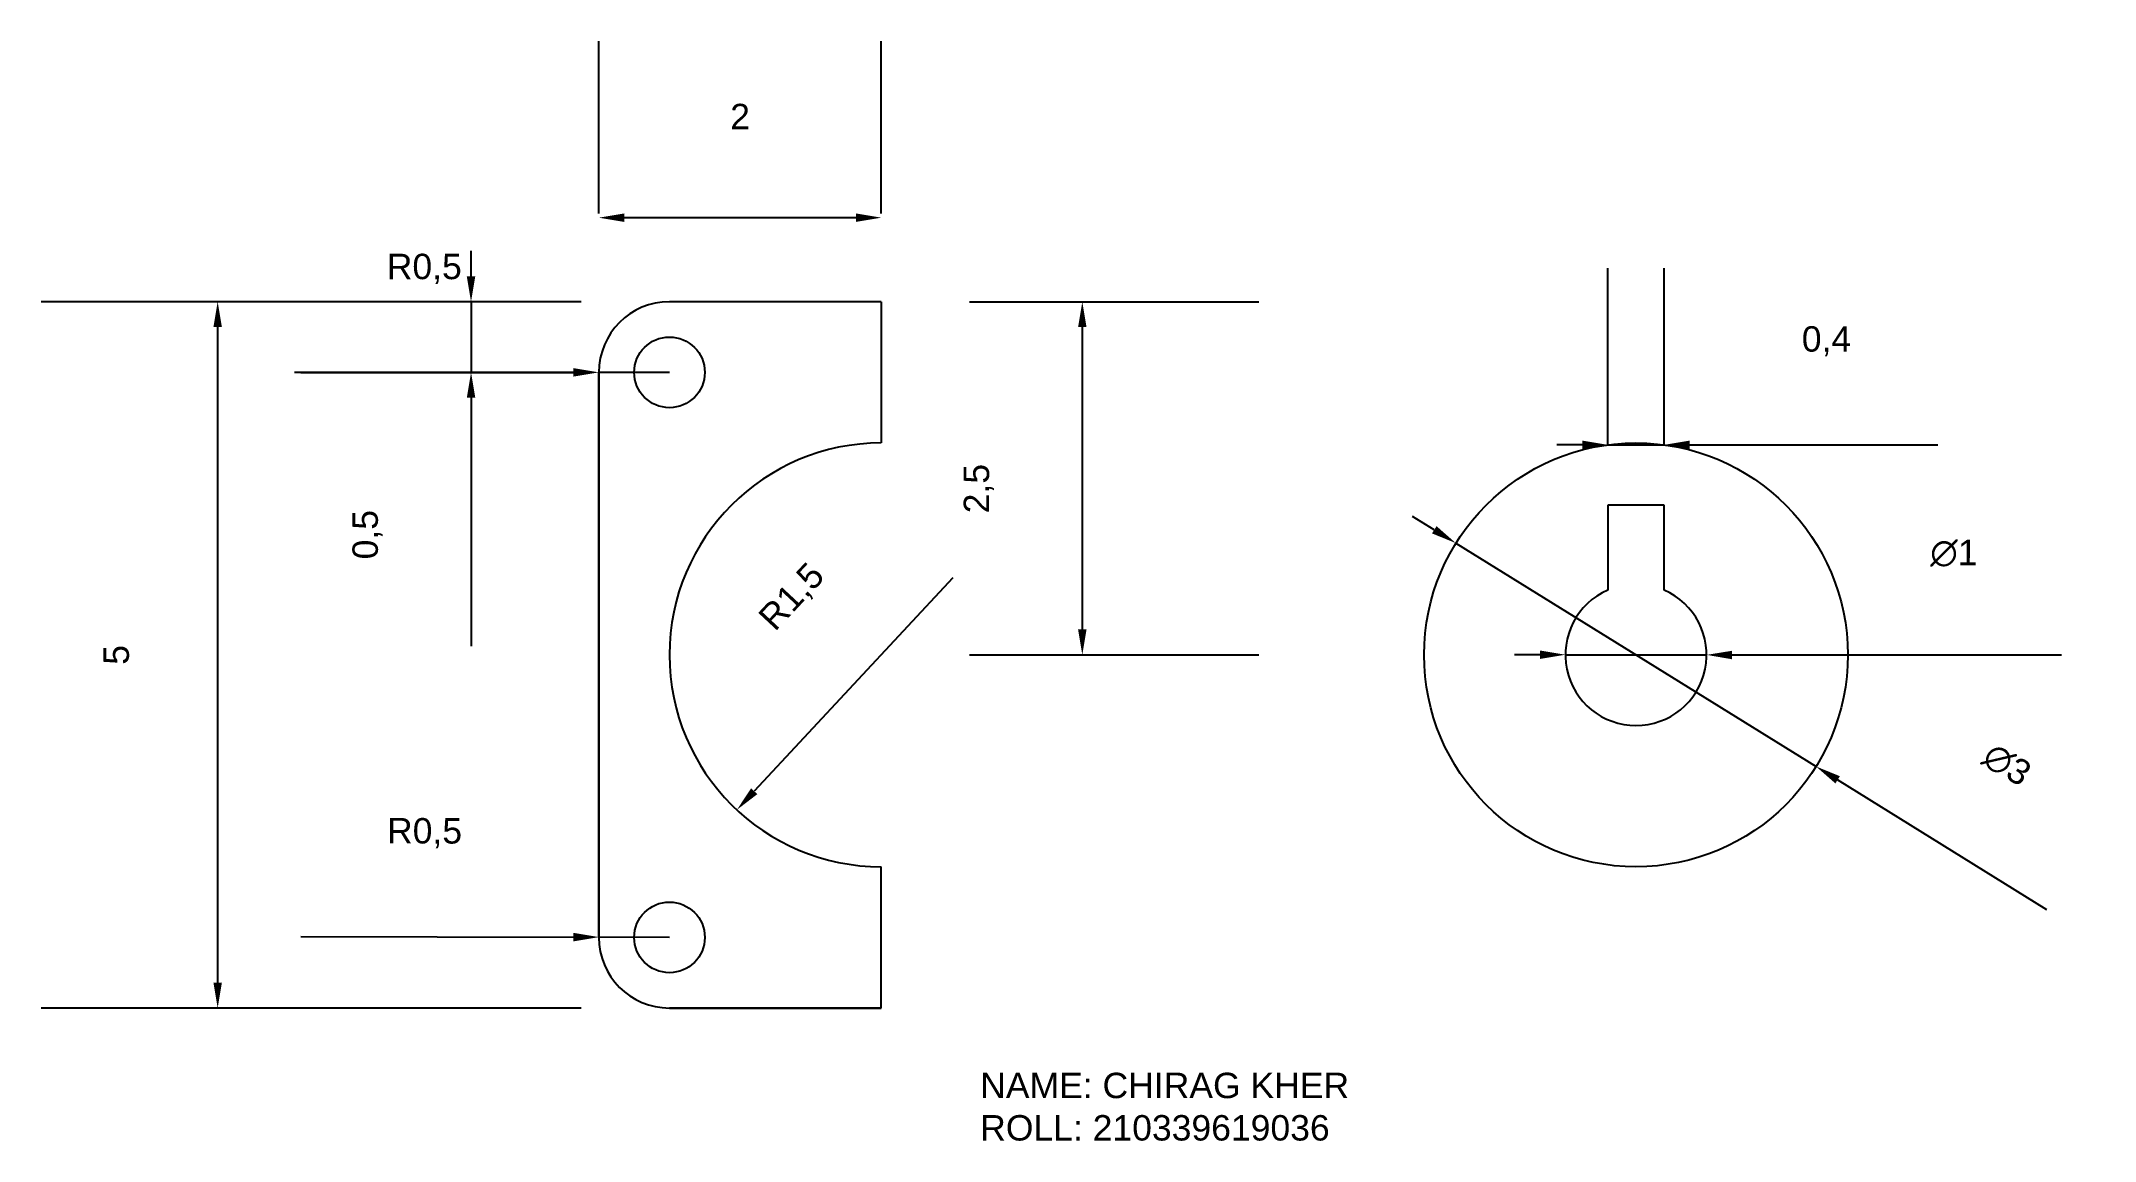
# Model space of a CAD drawing. Header units: millimetres. Extents: x 2431.8 to 2446.3, y 1959.5 to 1967.3.
import ezdxf

# ---------------------------------------------------------------- set-up
doc = ezdxf.new("R2010")
doc.units = ezdxf.units.MM
doc.styles.get("Standard").update_dxf_attribs({"font": 'arial.ttf'})
doc.dimstyles.new('ISO-25', dxfattribs={"dimtxt": 0.5, "dimasz": 0.18, "dimexe": 1.25, "dimexo": 0.625, "dimtad": 1, "dimtxsty": 'Standard', "dimcen": 2.5, "dimadec": 0, "dimazin": 0, "dimtfac": 1, "dimtmove": 0, "dimatfit": 3, "dimfxl": 1, "dimarcsym": 0})

# ---------------------------------------------------------------- blocks, each defined once
blk = doc.blocks.new('*D1')
at = {"color": 0, "lineweight": -2, "transparency": 16777216}
for p, q in [((2433.637, 1964.948), (2435.568, 1964.948)), ((2436.248, 1964.948), (2435.748, 1964.948))]:
    blk.add_line(p, q, dxfattribs=at)
at = {"color": 0, "transparency": 16777216}
blk.add_solid([(2435.568, 1964.978), (2435.568, 1964.918), (2435.748, 1964.948)], dxfattribs=at)
at = {"layer": 'Defpoints', "color": 0, "transparency": 16777216}
for p in [(2435.748, 1964.948), (2436.248, 1964.948)]:
    blk.add_point(p, dxfattribs=at)
at = {"color": 0, "transparency": 16777216, "insert": (2434.512, 1965.681), "char_height": 0.5, "attachment_point": 5}
blk.add_mtext('{\\H0.36x;R0,5}', dxfattribs=at)
blk = doc.blocks.new('*D2')
at = {"color": 0, "lineweight": -2, "transparency": 16777216}
for p, q in [((2433.637, 1960.955), (2435.568, 1960.95)), ((2436.248, 1960.948), (2435.748, 1960.95))]:
    blk.add_line(p, q, dxfattribs=at)
blk.add_arc((2436.248, 1960.948), 0.5, 179.8563, 180, dxfattribs=at)
at = {"color": 0, "transparency": 16777216}
blk.add_solid([(2435.568, 1960.98), (2435.568, 1960.92), (2435.748, 1960.95)], dxfattribs=at)
at = {"layer": 'Defpoints', "color": 0, "transparency": 16777216}
for p in [(2435.748, 1960.95), (2436.248, 1960.948)]:
    blk.add_point(p, dxfattribs=at)
at = {"color": 0, "transparency": 16777216, "insert": (2434.514, 1961.686), "char_height": 0.5, "attachment_point": 5, "rotation": 359.8563}
blk.add_mtext('{\\H0.36x;R0,5}', dxfattribs=at)
blk = doc.blocks.new('*D3')
at = {"color": 0, "lineweight": -2, "transparency": 16777216}
for p, q in [((2434.843, 1965.628), (2434.843, 1965.808)), ((2435.623, 1965.448), (2433.593, 1965.448)), ((2434.843, 1965.448), (2434.843, 1964.948)), ((2435.623, 1964.948), (2433.593, 1964.948)), ((2434.843, 1964.768), (2434.843, 1963.009))]:
    blk.add_line(p, q, dxfattribs=at)
at = {"color": 0, "transparency": 16777216}
for points in [[(2434.813, 1965.628), (2434.873, 1965.628), (2434.843, 1965.448)], [(2434.813, 1964.768), (2434.873, 1964.768), (2434.843, 1964.948)]]:
    blk.add_solid(points, dxfattribs=at)
at = {"layer": 'Defpoints', "color": 0, "transparency": 16777216}
for p in [(2436.248, 1965.448), (2434.843, 1964.948), (2436.248, 1964.948)]:
    blk.add_point(p, dxfattribs=at)
at = {"color": 0, "transparency": 16777216, "insert": (2434.11, 1963.799), "char_height": 0.5, "attachment_point": 5, "rotation": 90}
blk.add_mtext('{\\H0.36x;0,5}', dxfattribs=at)
blk = doc.blocks.new('*D4')
at = {"color": 0, "lineweight": -2, "transparency": 16777216}
for p, q in [((2435.748, 1966.073), (2435.748, 1967.293)), ((2437.748, 1966.073), (2437.748, 1967.293)), ((2437.568, 1966.043), (2435.928, 1966.043))]:
    blk.add_line(p, q, dxfattribs=at)
at = {"color": 0, "transparency": 16777216}
for points in [[(2435.928, 1966.073), (2435.928, 1966.013), (2435.748, 1966.043)], [(2437.568, 1966.073), (2437.568, 1966.013), (2437.748, 1966.043)]]:
    blk.add_solid(points, dxfattribs=at)
at = {"layer": 'Defpoints', "color": 0, "transparency": 16777216}
for p in [(2435.748, 1966.043), (2435.748, 1965.448), (2437.748, 1965.448)]:
    blk.add_point(p, dxfattribs=at)
at = {"color": 0, "transparency": 16777216, "insert": (2436.748, 1966.759), "char_height": 0.5, "attachment_point": 5}
blk.add_mtext('{\\H0.36x;2}', dxfattribs=at)
blk = doc.blocks.new('*D5')
at = {"color": 0, "lineweight": -2, "transparency": 16777216}
for p, q in [((2438.373, 1965.448), (2440.421, 1965.448)), ((2439.171, 1965.268), (2439.171, 1963.128)), ((2438.373, 1962.948), (2440.421, 1962.948))]:
    blk.add_line(p, q, dxfattribs=at)
at = {"color": 0, "transparency": 16777216}
for points in [[(2439.141, 1965.268), (2439.201, 1965.268), (2439.171, 1965.448)], [(2439.141, 1963.128), (2439.201, 1963.128), (2439.171, 1962.948)]]:
    blk.add_solid(points, dxfattribs=at)
at = {"layer": 'Defpoints', "color": 0, "transparency": 16777216}
for p in [(2437.748, 1965.448), (2437.748, 1962.948), (2439.171, 1962.948)]:
    blk.add_point(p, dxfattribs=at)
at = {"color": 0, "transparency": 16777216, "insert": (2438.438, 1964.125), "char_height": 0.5, "attachment_point": 5, "rotation": 90}
blk.add_mtext('{\\H0.36x;2,5}', dxfattribs=at)
blk = doc.blocks.new('*D6')
at = {"color": 0, "lineweight": -2, "transparency": 16777216}
for p, q in [((2435.623, 1965.448), (2431.799, 1965.448)), ((2433.049, 1965.268), (2433.049, 1960.628)), ((2435.623, 1960.448), (2431.799, 1960.448))]:
    blk.add_line(p, q, dxfattribs=at)
at = {"color": 0, "transparency": 16777216}
for points in [[(2433.019, 1965.268), (2433.079, 1965.268), (2433.049, 1965.448)], [(2433.019, 1960.628), (2433.079, 1960.628), (2433.049, 1960.448)]]:
    blk.add_solid(points, dxfattribs=at)
at = {"layer": 'Defpoints', "color": 0, "transparency": 16777216}
for p in [(2436.248, 1965.448), (2433.049, 1960.448), (2436.248, 1960.448)]:
    blk.add_point(p, dxfattribs=at)
at = {"color": 0, "transparency": 16777216, "insert": (2432.332, 1962.948), "char_height": 0.5, "attachment_point": 5, "rotation": 90}
blk.add_mtext('{\\H0.36x;5}', dxfattribs=at)
blk = doc.blocks.new('*D7')
at = {"color": 0, "lineweight": -2, "transparency": 16777216}
blk.add_line((2438.255, 1963.493), (2436.848, 1961.983), dxfattribs=at)
at = {"color": 0, "transparency": 16777216}
blk.add_solid([(2436.826, 1962.003), (2436.87, 1961.962), (2436.725, 1961.851)], dxfattribs=at)
at = {"layer": 'Defpoints', "color": 0, "transparency": 16777216}
for p in [(2437.748, 1962.948), (2436.725, 1961.851)]:
    blk.add_point(p, dxfattribs=at)
at = {"color": 0, "transparency": 16777216, "insert": (2437.122, 1963.352), "char_height": 0.5, "attachment_point": 5, "rotation": 47.0185}
blk.add_mtext('{\\H0.36x;R1,5}', dxfattribs=at)
blk = doc.blocks.new('*D8')
at = {"color": 0, "lineweight": -2, "transparency": 16777216}
for p, q in [((2442.411, 1962.949), (2442.231, 1962.949)), ((2442.591, 1962.949), (2443.591, 1962.948)), ((2446.105, 1962.945), (2443.771, 1962.947))]:
    blk.add_line(p, q, dxfattribs=at)
at = {"color": 0, "transparency": 16777216}
for points in [[(2442.411, 1962.979), (2442.411, 1962.919), (2442.591, 1962.949)], [(2443.771, 1962.977), (2443.771, 1962.917), (2443.591, 1962.948)]]:
    blk.add_solid(points, dxfattribs=at)
at = {"layer": 'Defpoints', "color": 0, "transparency": 16777216}
for p in [(2442.591, 1962.949), (2443.591, 1962.948)]:
    blk.add_point(p, dxfattribs=at)
at = {"color": 0, "transparency": 16777216, "insert": (2445.342, 1963.667), "char_height": 0.5, "attachment_point": 5, "rotation": 359.9291}
blk.add_mtext('{\\H0.36x;∅1}', dxfattribs=at)
blk = doc.blocks.new('*D9')
at = {"color": 0, "lineweight": -2, "transparency": 16777216}
for p, q in [((2441.663, 1963.833), (2441.51, 1963.928)), ((2441.816, 1963.739), (2444.366, 1962.158)), ((2446.001, 1961.144), (2444.519, 1962.063))]:
    blk.add_line(p, q, dxfattribs=at)
at = {"color": 0, "transparency": 16777216}
for points in [[(2441.679, 1963.859), (2441.647, 1963.808), (2441.816, 1963.739)], [(2444.535, 1962.089), (2444.503, 1962.038), (2444.366, 1962.158)]]:
    blk.add_solid(points, dxfattribs=at)
at = {"layer": 'Defpoints', "color": 0, "transparency": 16777216}
for p in [(2441.816, 1963.739), (2444.366, 1962.158)]:
    blk.add_point(p, dxfattribs=at)
at = {"color": 0, "transparency": 16777216, "insert": (2445.717, 1962.17), "char_height": 0.5, "attachment_point": 5, "rotation": 328.2052}
blk.add_mtext('{\\H0.36x;∅3}', dxfattribs=at)
blk = doc.blocks.new('*D10')
at = {"color": 0, "lineweight": -2, "transparency": 16777216}
for p, q in [((2442.891, 1964.432), (2442.891, 1965.685)), ((2443.291, 1964.432), (2443.291, 1965.685)), ((2442.711, 1964.435), (2442.531, 1964.435)), ((2442.891, 1964.435), (2443.291, 1964.435)), ((2443.471, 1964.435), (2445.228, 1964.435))]:
    blk.add_line(p, q, dxfattribs=at)
at = {"color": 0, "transparency": 16777216}
for points in [[(2442.711, 1964.465), (2442.711, 1964.405), (2442.891, 1964.435)], [(2443.471, 1964.465), (2443.471, 1964.405), (2443.291, 1964.435)]]:
    blk.add_solid(points, dxfattribs=at)
at = {"layer": 'Defpoints', "color": 0, "transparency": 16777216}
for p in [(2443.291, 1964.435), (2442.891, 1963.807), (2443.291, 1963.807)]:
    blk.add_point(p, dxfattribs=at)
at = {"color": 0, "transparency": 16777216, "insert": (2444.44, 1965.168), "char_height": 0.5, "attachment_point": 5}
blk.add_mtext('{\\H0.36x;0,4}', dxfattribs=at)

msp = doc.modelspace()

# ---------------------------------------------------------------- linework, layer by layer
for p, q in [((2437.748, 1965.448), (2436.248, 1965.448)), ((2437.748, 1965.448), (2436.248, 1965.448)), ((2437.748, 1965.448), (2437.748, 1964.448)), ((2435.748, 1964.948), (2435.748, 1960.948)), ((2435.748, 1960.948), (2435.748, 1964.948)), ((2435.748, 1964.948), (2435.748, 1960.948)), ((2443.291, 1964.007), (2442.891, 1964.007)), ((2442.891, 1964.007), (2442.891, 1963.407)), ((2443.291, 1963.407), (2443.291, 1964.007)), ((2437.748, 1960.448), (2437.748, 1961.448)), ((2436.248, 1960.448), (2437.748, 1960.448)), ((2437.748, 1960.448), (2436.248, 1960.448))]:
    msp.add_line(p, q)
for points in [[(2437.748, 1965.448), (2436.248, 1965.448)], [(2435.748, 1964.948), (2435.748, 1964.518)]]:
    msp.add_lwpolyline(points)
for centre, radius in [((2436.248, 1964.948), 0.25), ((2443.091, 1962.948), 1.5), ((2436.248, 1960.948), 0.25)]:
    msp.add_circle(centre, radius)
for centre, radius, start, end in [((2436.248, 1964.948), 0.5, 90, 180), ((2437.748, 1962.948), 1.5, 90, 270), ((2443.091, 1962.948), 0.5, 113.5782, 66.4218), ((2436.248, 1960.948), 0.5, 180, 270)]:
    msp.add_arc(centre, radius, start, end)

# ---------------------------------------------------------------- texts
at = {"insert": (2438.448, 1959.99), "char_height": 0.18, "attachment_point": 1}
msp.add_mtext_dynamic_manual_height_columns('NAME: CHIRAG KHER\\PROLL: 210339619036', width=7.25559, gutter_width=12.5, heights=[0], dxfattribs=at)

# ---------------------------------------------------------------- dimensions: what is measured, and where the dimension line sits
for base, p1, p2, picture, middle in [((2435.748, 1966.043), (2437.748, 1965.448), (2435.748, 1965.448), '*D4', (2436.748, 1966.759)), ((2443.291, 1964.435), (2442.891, 1963.807), (2443.291, 1963.807), '*D10', (2444.44, 1965.168))]:
    dim = msp.add_linear_dim(base=base, p1=p1, p2=p2, text='{\\H0.36x;<>}', dimstyle='ISO-25')
    dim.commit()
    dim.dimension.update_dxf_attribs({"geometry": picture, "text_midpoint": middle})
for center, mpoint, picture, middle in [((2436.248, 1964.948), (2435.748, 1964.948), '*D1', (2434.512, 1965.681)), ((2436.248, 1960.948), (2435.748, 1960.95), '*D2', (2434.514, 1961.686))]:
    dim = msp.add_radius_dim(center=center, mpoint=mpoint, text='{\\H0.36x;<>}', dimstyle='ISO-25')
    dim.commit()
    dim.dimension.update_dxf_attribs({"geometry": picture, "text_midpoint": middle})
for base, p2, picture, middle in [((2434.843, 1964.948), (2436.248, 1964.948), '*D3', (2434.11, 1963.799)), ((2433.049, 1960.448), (2436.248, 1960.448), '*D6', (2432.332, 1962.948))]:
    dim = msp.add_linear_dim(base=base, p1=(2436.248, 1965.448), p2=p2, angle=90, text='{\\H0.36x;<>}', dimstyle='ISO-25')
    dim.commit()
    dim.dimension.update_dxf_attribs({"geometry": picture, "text_midpoint": middle})
dim = msp.add_linear_dim(base=(2439.171, 1962.948), p1=(2437.748, 1965.448), p2=(2437.748, 1962.948), angle=90, text='{\\H0.36x;<>}', dimstyle='ISO-25')
dim.commit()
dim.dimension.update_dxf_attribs({"geometry": '*D5', "text_midpoint": (2439.171, 1964.125), "dimtype": 160})
dim = msp.add_radius_dim(center=(2437.748, 1962.948), mpoint=(2436.725, 1961.851), text='{\\H0.36x;<>}', dimstyle='ISO-25')
dim.commit()
dim.dimension.update_dxf_attribs({"geometry": '*D7', "text_midpoint": (2437.658, 1962.852), "dimtype": 164})
dim = msp.add_diameter_dim_2p(p1=(2441.816, 1963.739), p2=(2444.366, 1962.158), text='{\\H0.36x;<>}', dimstyle='ISO-25')
dim.commit()
dim.dimension.update_dxf_attribs({"geometry": '*D9', "text_midpoint": (2445.717, 1962.17)})
dim = msp.add_diameter_dim_2p(p1=(2442.591, 1962.949), p2=(2443.591, 1962.948), text='{\\H0.36x;<>}', dimstyle='ISO-25')
dim.commit()
dim.dimension.update_dxf_attribs({"geometry": '*D8', "text_midpoint": (2445.341, 1962.946), "dimtype": 163})

doc.saveas('drawing.dxf')
